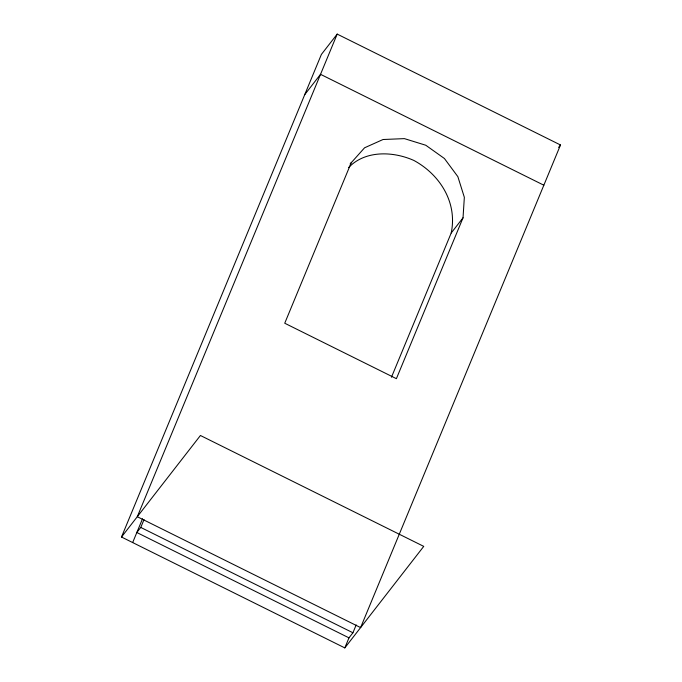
<?xml version="1.0" encoding="UTF-8"?>
<svg xmlns="http://www.w3.org/2000/svg" width="682" height="682" viewBox="0 0 682 682"><rect width="100%" height="100%" fill="white"/><g stroke="black" fill="none" stroke-linecap="round" stroke-linejoin="round"><path stroke-width="1.02" d="M391.459 377.231L451.186 233.039C457.613 202.767 440.154 174.728 413.931 160.475C393.216 151.199 365.151 150.1 348.562 167.619M351.366 162.367L284.735 323.234L396.395 378.68L463.027 217.805L464.348 197.328L457.861 176.655L444.417 158.505L425.773 145.24L404.383 138.625L383.045 139.512L364.572 147.789L350.122 163.97M121.498 537.015L200.431 435.491L423.744 546.376L344.811 647.9L121.498 537.015L321.401 54.407L337.189 34.1L560.502 144.985L360.599 627.593L137.287 516.709L337.189 34.1M132.666 542.557L142.529 518.746M356.183 624.908L352.926 632.768L348.979 637.849L136.826 532.506L140.773 527.425L144.03 519.565M344.811 647.9L348.979 637.849M304.743 94.619L320.531 74.321L543.844 185.206M451.186 233.039L463.027 217.805M558.609 147.423L560.502 144.985M140.773 527.425L352.926 632.768"/></g></svg>
